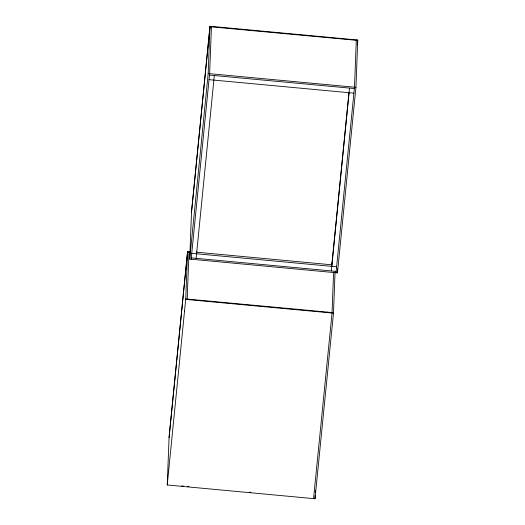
<?xml version="1.0" encoding="UTF-8"?>
<svg xmlns="http://www.w3.org/2000/svg" width="525" height="525" viewBox="0 0 525 525"><rect width="100%" height="100%" fill="white"/><g stroke="black" fill="none" stroke-linecap="round" stroke-linejoin="round"><path stroke-width="0.79" d="M335.062 271.891L333.48 313.208L315.007 498.75L167.245 484.982L169.083 437.181L187.556 251.639L189.991 251.869M184.537 311.318L184.557 310.853M187.556 251.639L185.725 299.394L332.036 313.031L313.556 498.612M187.189 299.06L188.993 252.197M189.709 259.074L191.52 211.792L209.993 26.25L357.755 40.018L355.937 87.347L337.463 272.888L189.709 259.074L208.182 73.533L209.993 26.25M196.606 252.958L196.665 251.337M211.431 26.808L209.632 73.671L191.152 259.252M315.007 498.75L315.131 495.508M315.256 492.266L315.315 490.652M327.206 312.578L327.226 312.113M331.78 266.365L331.898 263.13M333.605 272.16L332.03 313.071L333.48 313.208M337.463 272.888L337.621 268.813M356.304 39.887L354.487 87.216L336.013 272.757M169.063 437.653L187.543 252.066L190.621 252.354M191.507 212.257L209.98 26.67M167.245 484.982L185.738 298.922L332.049 312.559M196.12 258.333L214.318 75.534M348.961 92.774L331.839 264.803L196.632 252.203M331.321 270.933L349.519 88.134M357.269 44.901L357.755 40.018M209.974 26.716L356.291 40.307M208.182 73.533L355.937 87.347M209.488 75.082L354.355 88.541M209.035 79.656L353.896 93.155M191.743 253.312L336.604 266.812M191.29 257.887L336.151 271.386M181.689 485.855L183.363 486.012M187.386 486.386L189.059 486.544M249.283 492.155L250.917 492.306"/></g></svg>
